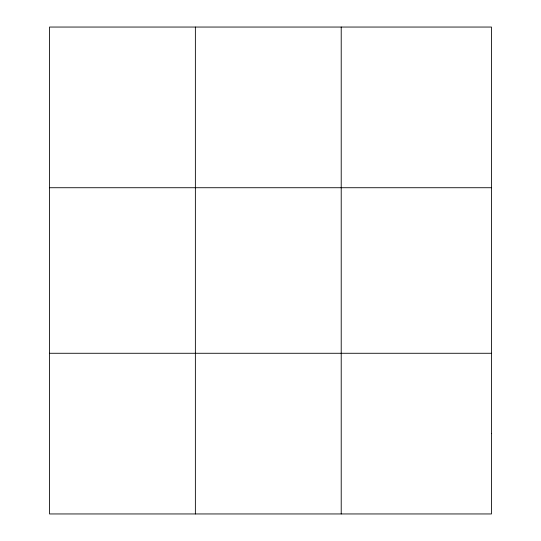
<?xml version="1.0" encoding="UTF-8"?>
<svg xmlns="http://www.w3.org/2000/svg" width="541" height="541" viewBox="0 0 541 541"><rect width="100%" height="100%" fill="white"/><g stroke="black" fill="none" stroke-linecap="round" stroke-linejoin="round"><path stroke-width="0.81" d="M195.369 27.05L195.369 513.95M341.215 27.05L341.215 513.95M49.522 187.727L491.478 187.727M49.522 353.273L491.478 353.273M491.478 433.612L491.478 513.95L49.522 513.95L49.522 27.05L491.478 27.05L491.478 433.612"/></g></svg>
